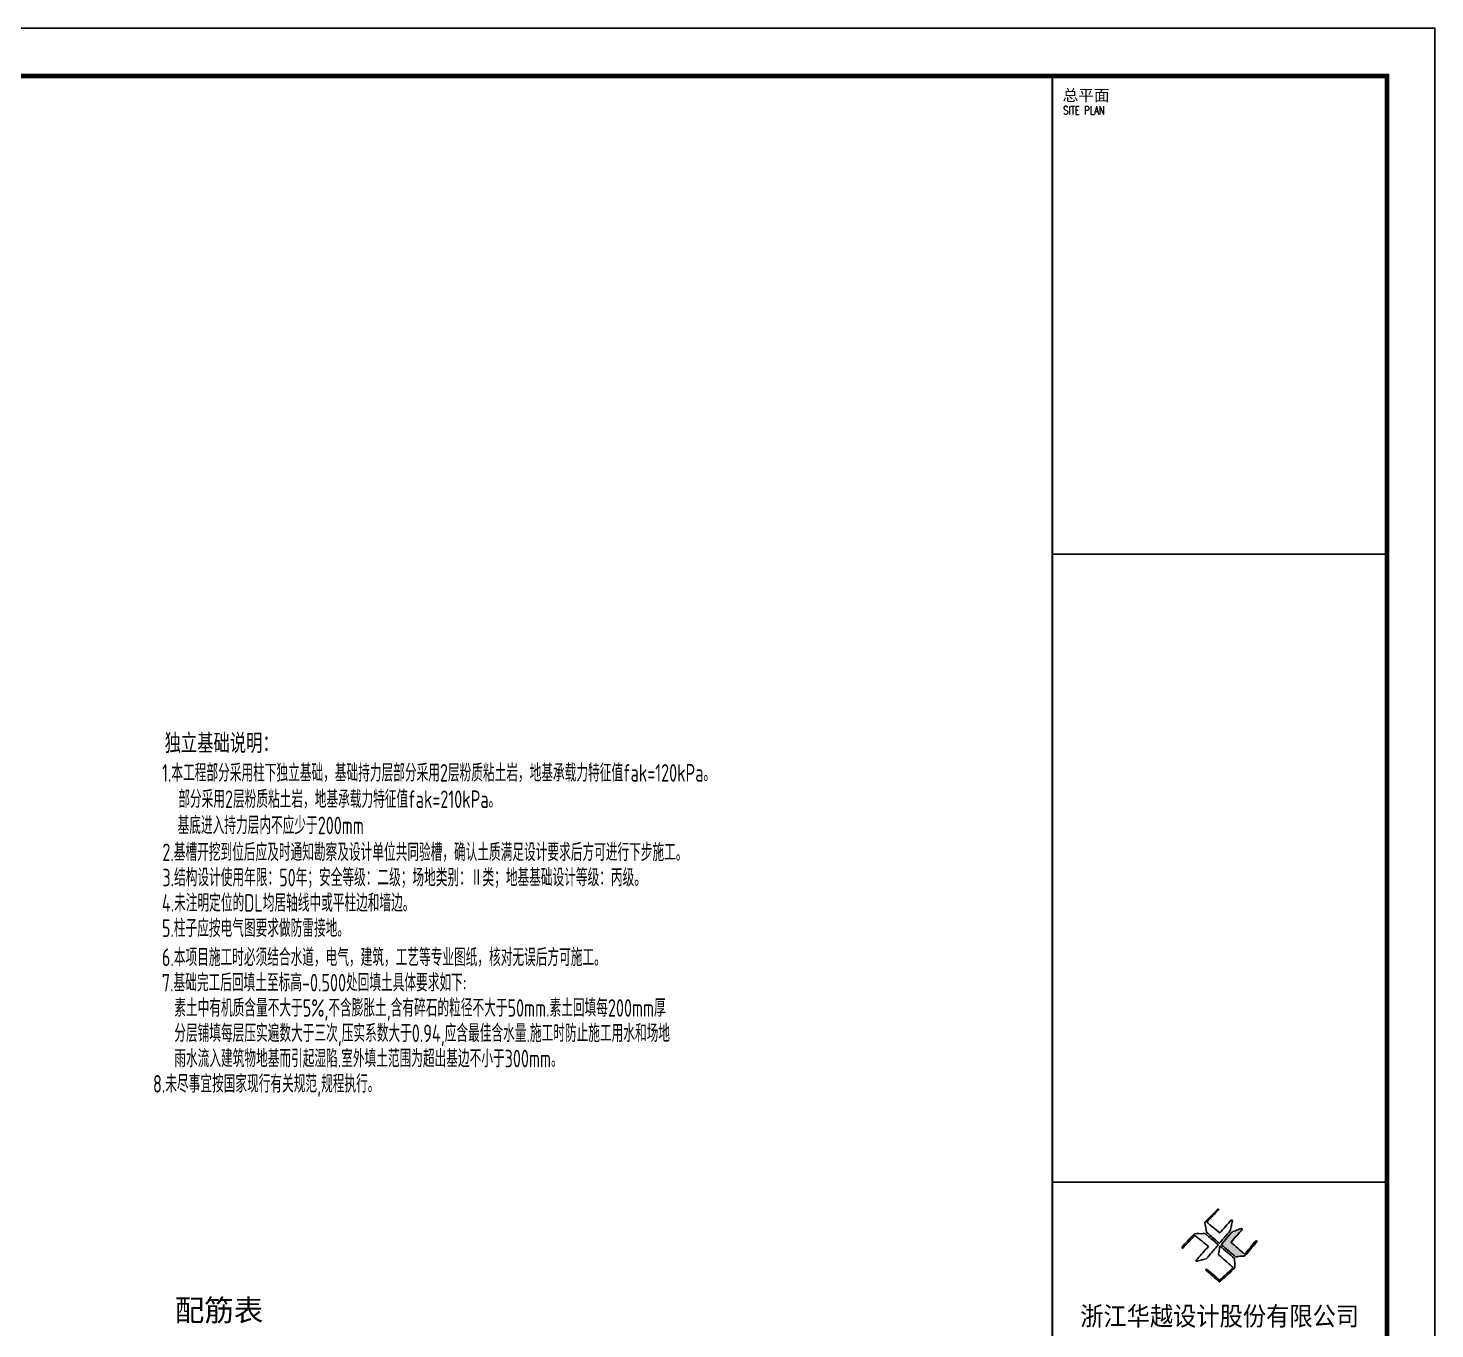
# Model space of a CAD drawing. Header units: millimetres. Extents: x 6950065 to 7140129, y 16284814 to 19754034.
# Drawn here: x 7038012 to 7082147, y 18961487 to 19002304 of the extents above; entities that cross this region are included whole.
import ezdxf
from ezdxf.enums import TextEntityAlignment as Align

# ---------------------------------------------------------------- set-up
doc = ezdxf.new("R2010")
doc.units = ezdxf.units.MM
doc.header["$LTSCALE"] = 1500
doc.header["$MEASUREMENT"] = 0
for name, color, linetype in [('C型钢', 6, 'Continuous'), ('PUB_TEXT', 7, 'Continuous'), ('PUB_TITLE', 4, 'Continuous'), ('TK', 4, 'Continuous'), ('变更内容', 7, 'Continuous'), ('轴线__尺寸数字', 253, 'Continuous')]:
    doc.layers.add(name, color=color, linetype=linetype)
doc.styles.add('-宋体', font='', dxfattribs={"width": 0.8})
doc.styles.add('HT', font='simhei.ttf', dxfattribs={"width": 0.7})
doc.styles.add('ROMANS', font='romans', dxfattribs={"width": 0.65, "height": 231.275})
doc.styles.add('TSSD_REIN', font='tssdeng.shx', dxfattribs={"width": 0.7, "bigfont": 'tssdchn.shx'})
doc.styles.add('图签宋体', font='', dxfattribs={"height": 300})
doc.styles.add('宋体', font='', dxfattribs={"width": 0.8})
doc.styles.get('-宋体').set_extended_font_data('SimSun')
doc.styles.get('图签宋体').set_extended_font_data('NSimSun')
doc.styles.get('宋体').set_extended_font_data('SimSun')

# ---------------------------------------------------------------- blocks, each defined once
blk = doc.blocks.new('A$C053D6479')
at = {"layer": 'PUB_TITLE'}
h = blk.add_hatch(color=256, dxfattribs=at)
h.dxf.hatch_style = 1
edge = h.paths.add_edge_path()
edge.add_spline(control_points=[(1026, 827), (1105, 920), (1188, 1008), (1266, 1102)], knot_values=[13, 13, 13, 13, 14, 14, 14, 14], degree=3, periodic=0)
edge.add_spline(control_points=[(1266, 1102), (1258, 1111), (1249, 1119), (1239, 1116)], knot_values=[12, 12, 12, 12, 13, 13, 13, 13], degree=3, periodic=0)
edge.add_spline(control_points=[(1239, 1116), (1210, 1107), (1179, 1092), (1144, 1077)], knot_values=[11, 11, 11, 11, 12, 12, 12, 12], degree=3, periodic=0)
edge.add_spline(control_points=[(1144, 1077), (1109, 1063), (1069, 1053), (1047, 1038)], knot_values=[10, 10, 10, 10, 11, 11, 11, 11], degree=3, periodic=0)
edge.add_spline(control_points=[(1047, 1038), (1028, 1026), (1007, 992), (991, 972)], knot_values=[9, 9, 9, 9, 10, 10, 10, 10], degree=3, periodic=0)
edge.add_spline(control_points=[(991, 972), (942, 913), (899, 868), (849, 810)], knot_values=[8, 8, 8, 8, 9, 9, 9, 9], degree=3, periodic=0)
edge.add_spline(control_points=[(849, 810), (842, 801), (822, 776), (822, 775)], knot_values=[7, 7, 7, 7, 8, 8, 8, 8], degree=3, periodic=0)
edge.add_spline(control_points=[(822, 775), (823, 771), (848, 752), (859, 744)], knot_values=[6, 6, 6, 6, 7, 7, 7, 7], degree=3, periodic=0)
edge.add_spline(control_points=[(859, 744), (949, 670), (1035, 592), (1122, 521)], knot_values=[5, 5, 5, 5, 6, 6, 6, 6], degree=3, periodic=0)
edge.add_spline(control_points=[(1122, 521), (1153, 527), (1185, 530), (1217, 533)], knot_values=[4, 4, 4, 4, 5, 5, 5, 5], degree=3, periodic=0)
edge.add_spline(control_points=[(1217, 533), (1246, 535), (1293, 532), (1316, 542)], knot_values=[3, 3, 3, 3, 4, 4, 4, 4], degree=3, periodic=0)
edge.add_spline(control_points=[(1316, 542), (1327, 547), (1338, 565), (1349, 579)], knot_values=[2, 2, 2, 2, 3, 3, 3, 3], degree=3, periodic=0)
edge.add_spline(control_points=[(1349, 579), (1423, 670), (1507, 759), (1572, 848)], knot_values=[1, 1, 1, 1, 2, 2, 2, 2], degree=3, periodic=0)
edge.add_spline(control_points=[(1572, 848), (1564, 852), (1561, 861), (1551, 862)], knot_values=[0, 0, 0, 0, 1, 1, 1, 1], degree=3, periodic=0)
edge.add_spline(control_points=[(1551, 862), (1469, 769), (1393, 671), (1310, 579)], knot_values=[15, 15, 15, 15, 16, 16, 16, 16], degree=3, periodic=0)
edge.add_spline(control_points=[(1310, 579), (1216, 662), (1118, 742), (1026, 827)], knot_values=[14, 14, 14, 14, 15, 15, 15, 15], degree=3, periodic=0)
at = {"layer": 'TK'}
for points, knots in [([(1031, 1298), (1066, 1286), (1054, 1262), (1045, 1224), (1036, 1188), (1031, 1158), (1024, 1121), (1020, 1104), (1017, 1085), (1012, 1071), (1004, 1052), (976, 1026), (956, 1003), (906, 946), (866, 899), (814, 839), (806, 829), (789, 806), (787, 806), (777, 804), (728, 856), (719, 864), (651, 922), (580, 978), (514, 1036), (509, 1106), (488, 1176), (479, 1247), (570, 1343), (663, 1436), (758, 1526), (764, 1523), (768, 1518), (774, 1515), (693, 1422), (599, 1343), (520, 1249), (607, 1171), (698, 1096), (789, 1021), (874, 1109), (950, 1206), (1031, 1298)], [0, 0, 0, 0, 1, 1, 1, 2, 2, 2, 3, 3, 3, 4, 4, 4, 5, 5, 5, 6, 6, 6, 7, 7, 7, 8, 8, 8, 9, 9, 9, 10, 10, 10, 11, 11, 11, 12, 12, 12, 13, 13, 13, 14, 14, 14, 14]), ([(555, 949), (624, 891), (699, 833), (760, 773), (689, 691), (614, 604), (539, 517), (529, 505), (516, 487), (506, 482), (492, 475), (469, 472), (452, 467), (416, 456), (383, 448), (342, 438), (323, 433), (297, 422), (293, 440), (291, 452), (313, 470), (322, 480), (400, 566), (477, 652), (553, 736), (460, 815), (366, 894), (270, 970), (183, 883), (101, 791), (16, 703), (-18, 714), (9, 735), (28, 755), (103, 838), (192, 930), (266, 1005), (319, 1009), (387, 1005), (442, 1007), (456, 1008), (472, 1011), (485, 1007), (507, 1000), (534, 967), (555, 949)], [0, 0, 0, 0, 1, 1, 1, 2, 2, 2, 3, 3, 3, 4, 4, 4, 5, 5, 5, 6, 6, 6, 7, 7, 7, 8, 8, 8, 9, 9, 9, 10, 10, 10, 11, 11, 11, 12, 12, 12, 13, 13, 13, 14, 14, 14, 15, 15, 15, 15]), ([(1551, 862), (1561, 861), (1564, 852), (1572, 848), (1507, 759), (1423, 670), (1349, 579), (1338, 565), (1327, 547), (1316, 542), (1293, 532), (1246, 535), (1217, 533), (1185, 530), (1153, 527), (1122, 521), (1035, 592), (949, 670), (859, 744), (848, 752), (823, 771), (822, 775), (822, 776), (842, 801), (849, 810), (899, 868), (942, 913), (991, 972), (1007, 992), (1028, 1026), (1047, 1038), (1069, 1053), (1109, 1063), (1144, 1077), (1179, 1092), (1210, 1107), (1239, 1116), (1249, 1119), (1258, 1111), (1266, 1102), (1188, 1008), (1105, 920), (1026, 827), (1118, 742), (1216, 662), (1310, 579), (1393, 671), (1469, 769), (1551, 862)], [0, 0, 0, 0, 1, 1, 1, 2, 2, 2, 3, 3, 3, 4, 4, 4, 5, 5, 5, 6, 6, 6, 7, 7, 7, 8, 8, 8, 9, 9, 9, 10, 10, 10, 11, 11, 11, 12, 12, 12, 13, 13, 13, 14, 14, 14, 15, 15, 15, 16, 16, 16, 16]), ([(1097, 490), (1100, 425), (1106, 361), (1107, 294), (1018, 207), (925, 121), (830, 33), (818, 21), (800, 0), (787, 0), (768, -1), (725, 49), (712, 60), (662, 103), (616, 143), (568, 186), (545, 207), (518, 224), (499, 250), (501, 259), (511, 261), (516, 267), (609, 192), (696, 111), (785, 33), (883, 118), (977, 208), (1070, 298), (992, 373), (892, 456), (803, 534), (791, 544), (768, 561), (766, 569), (761, 588), (776, 634), (780, 655), (785, 690), (788, 721), (795, 746), (897, 661), (998, 576), (1097, 490)], [0, 0, 0, 0, 1, 1, 1, 2, 2, 2, 3, 3, 3, 4, 4, 4, 5, 5, 5, 6, 6, 6, 7, 7, 7, 8, 8, 8, 9, 9, 9, 10, 10, 10, 11, 11, 11, 12, 12, 12, 13, 13, 13, 14, 14, 14, 14])]:
    blk.add_open_spline(points, degree=3, knots=knots, dxfattribs=at)
blk = doc.blocks.new('GeYuanFrame_88343862', base_point=(20.09, 4.53))
at = {"layer": 'TK'}
blk.add_lwpolyline([(20.09, 4.53), (20.09, 598.53), (861.09, 598.53), (861.09, 4.53)], close=True, dxfattribs=at)
at = {"layer": 'TK', "const_width": 1}
blk.add_lwpolyline([(45.09, 588.53), (851.09, 588.53), (851.09, 14.53), (45.09, 14.53)], close=True, dxfattribs=at)
at = {"layer": 'TK'}
for points, const_width in [([(781.09, 588.53), (781.09, 14.53)], 0.4), ([(781.09, 488.5), (851.09, 488.5)], 0.35), ([(781.09, 357.14), (851.09, 357.14)], 0.35)]:
    blk.add_lwpolyline(points, dxfattribs=dict(at, const_width=const_width))
at = {"layer": 'PUB_TITLE', "xscale": 0.01000000000021828, "yscale": 0.01000000000021828, "zscale": 0.01}
blk.add_blockref('A$C053D6479', (808.19, 336.27), dxfattribs=at)
at = {"layer": 'TK', "style": '图签宋体'}
blk.add_text('总平面', height=2.4, dxfattribs=at).set_placement((783.23, 583.28))
at = {"layer": 'TK', "style": 'ROMANS', "width": 0.76}
blk.add_text('SITE PLAN', height=1.697, dxfattribs=at).set_placement((783.35, 580.49))
at = {"layer": 'TK', "style": 'HT', "width": 0.9}
blk.add_text('浙江华越设计股份有限公司', height=3.96, dxfattribs=at).set_placement((816.07, 329.16), align=Align.MIDDLE)

msp = doc.modelspace()

# ---------------------------------------------------------------- block references
at = {"layer": 'C型钢', "color": 3, "xscale": 150, "yscale": 150, "zscale": 150}
msp.add_blockref('GeYuanFrame_88343862', (6955997, 18913204.1), dxfattribs=at)

# ---------------------------------------------------------------- texts
at = {"layer": 'PUB_TEXT', "style": '-宋体'}
msp.add_text('配筋表', height=678.82, dxfattribs=at).set_placement((7044001, 18962083.6), align=Align.MIDDLE)
at = {"layer": '变更内容', "color": 3, "linetype": 'Continuous', "style": '宋体', "width": 0.7}
msp.add_text('独立基础说明：', height=535.5, dxfattribs=at).set_placement((7042294.1, 18979615))
at = {"layer": '轴线__尺寸数字', "color": 6, "style": 'TSSD_REIN', "width": 0.7}
for s, p in [('1.本工程部分采用柱下独立基础，基础持力层部分采用2层粉质粘土岩，地基承载力特征值fak=120kPa。', (7042214.5, 18978658.5)), ('部分采用2层粉质粘土岩，地基承载力特征值fak=210kPa。', (7042723.3, 18977832.3)), ('7.基础完工后回填土至标高-0.500处回填土具体要求如下:', (7042208.8, 18972075.3))]:
    msp.add_text(s, height=550.8, rotation=0, dxfattribs=at).set_placement(p)
at = {"layer": '轴线__尺寸数字', "color": 2, "style": 'TSSD_REIN', "width": 0.7}
for s, p in [('基底进入持力层内不应少于200mm', (7042702.5, 18977010)), ('2.基槽开挖到位后应及时通知勘察及设计单位共同验槽，确认土质满足设计要求后方可进行下步施工。', (7042223.3, 18976166.9)), ('3.结构设计使用年限：50年；安全等级：二级；场地类别：Ⅱ类；地基基础设计等级：丙级。', (7042223.3, 18975373.3)), ('4.未注明定位的DL均居轴线中或平柱边和墙边。', (7042208.8, 18974577.7)), ('5.柱子应按电气图要求做防雷接地。', (7042208.8, 18973784.2)), ('6.本项目施工时必须结合水道，电气，建筑，工艺等专业图纸，核对无误后方可施工。', (7042208.8, 18972868.9)), ('素土中有机质含量不大于5%%%,不含膨胀土,含有碎石的粒径不大于50mm.素土回填每200mm厚', (7042598.4, 18971281.8)), ('分层铺填每层压实遍数大于三次,压实系数大于0.94,应含最佳含水量.施工时防止施工用水和场地', (7042598.4, 18970488.2)), ('雨水流入建筑物地基而引起湿陷.室外填土范围为超出基边不小于300mm。', (7042598.4, 18969694.7)), ('8.未尽事宜按国家现行有关规范,规程执行。', (7041929.9, 18968901.1))]:
    msp.add_text(s, height=550.8, rotation=0, dxfattribs=at).set_placement(p)

doc.saveas('drawing.dxf')
